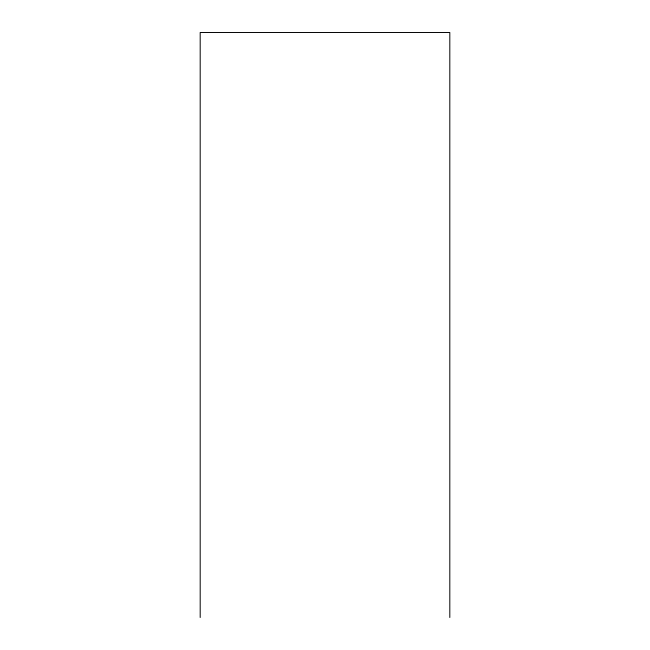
<?xml version="1.0" encoding="UTF-8"?>
<svg xmlns="http://www.w3.org/2000/svg" width="650" height="650" viewBox="0 0 650 650"><rect width="100%" height="100%" fill="white"/><g stroke="black" fill="none" stroke-linecap="round" stroke-linejoin="round"><path stroke-width="0.97" d="M449.808 617.5L449.808 32.5L200.192 32.5L200.192 617.5"/></g></svg>
